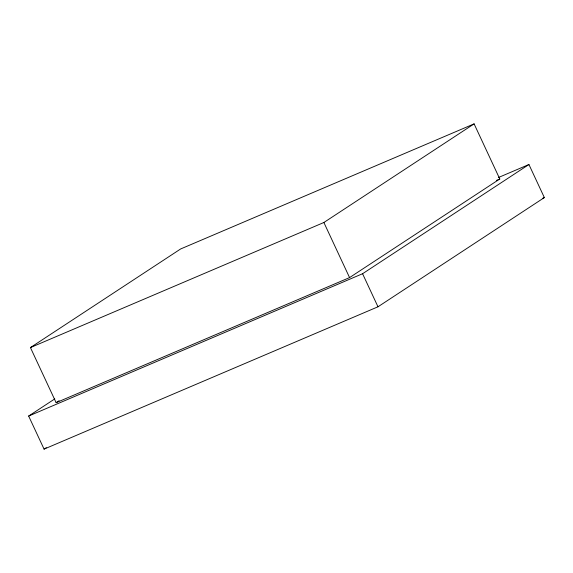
<?xml version="1.0" encoding="UTF-8"?>
<svg xmlns="http://www.w3.org/2000/svg" width="573" height="573" viewBox="0 0 573 573"><rect width="100%" height="100%" fill="white"/><g stroke="black" fill="none" stroke-linecap="round" stroke-linejoin="round"><path stroke-width="0.86" d="M30.433 347.575L180.653 248.954L474.1 123.875L499.792 178.984L349.573 277.597L56.133 402.676L30.433 347.575L323.881 222.496L474.1 123.875M498.503 177.487L528.929 164.515L544.35 197.578L377.987 306.791L44.071 449.125L28.65 416.055L54.757 398.915M56.133 402.676L59.119 400.713M44.071 449.125L46.306 447.656M28.65 416.055L362.573 273.729L528.929 164.515M496.505 180.388L499.792 178.984M542.703 198.279L544.35 197.578M362.573 273.729L377.987 306.791M323.881 222.496L349.573 277.597"/></g></svg>
